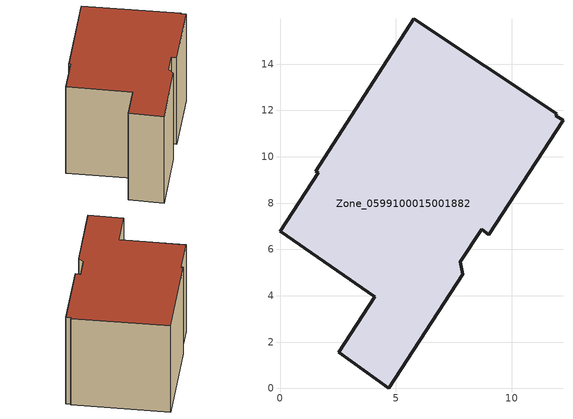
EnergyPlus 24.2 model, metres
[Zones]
Zone_0599100015001882
 floor ground (C_G): 5.78,15.96 11.95,11.86 11.9,11.78 12.22,11.57 9.02,6.64 8.7,6.88 7.79,5.47 7.9,4.92 4.7,0 2.53,1.55 4.09,3.96 0,6.78 1.64,9.31 1.53,9.38 z0.9
 wall outside (C_F): 1.53,9.38 1.64,9.31 0,6.78 4.09,3.96 2.53,1.55 4.7,0 7.9,4.92 7.79,5.47 8.7,6.88 9.02,6.64 12.22,11.57 11.9,11.78 11.95,11.86 5.78,15.96 1.53,9.38 z0.9:8.5
 roof outside (C_R): 11.95,11.86 5.78,15.96 1.53,9.38 1.64,9.31 0,6.78 4.09,3.96 2.53,1.55 4.7,0 7.9,4.92 7.79,5.47 8.7,6.88 9.02,6.64 12.22,11.57 11.9,11.78 z8.5
[BUILDING]
Pand.0599100015001882: North Axis=0; Terrain=City; Loads Convergence Tolerance Value=0.04; Temperature Convergence Tolerance Value=0.4; Solar Distribution=FullExterior; Maximum Number of Warmup Days=25; Minimum Number of Warmup Days=1
[Site:Location]
Rotterdam.The.Hague.AP_ZH_NLD Design_Conditions: Latitude=51.96; Longitude=4.45; Time Zone=1; Elevation=-4.5
[SITE:GROUNDTEMPERATURE:BUILDINGSURFACE]
18, 18, 18, 18, 18, 18, 18, 18, 18, 18, 18, 18
[MATERIAL] Thermal Absorptance=0.9; Solar Absorptance=0.7; Visible Absorptance=0.7
Name | Roughness | Thickness | Conductivity | Density | Specific Heat
G.TC.1965-1974 | MediumSmooth | 0.15 | 0.882353 | 540 | 1210
F.TC.1965-1974 | Rough | 0.3 | 0.697674 | 1920 | 840
R.TC.1965-1974 | MediumRough | 0.2 | 0.232558 | 1500 | 1000
[CONSTRUCTION]
C_G: G.TC.1965-1974
C_F: F.TC.1965-1974
C_R: R.TC.1965-1974
[ZONE]
Zone_0599100015001882: Type=1; Multiplier=1; Ceiling Height=Autocalculate; Volume=Autocalculate; Floor Area=autocalculate; Part of Total Floor Area=Yes
[ZONEINFILTRATION:DESIGNFLOWRATE]
Infil_Zone_0599100015001882: Zone or ZoneList or Space or SpaceList=Zone_0599100015001882; Schedule=AlwaysOn; Design Flow Rate Calculation Method=Flow/Area; Flow Rate per Floor Area=0.003; Constant Term Coefficient=1; Temperature Term Coefficient=0; Velocity Term Coefficient=0; Velocity Squared Term Coefficient=0
[HVACTEMPLATE:ZONE:IDEALLOADSAIRSYSTEM]
Zone_0599100015001882: Maximum Heating Supply Air Temperature=50; Minimum Cooling Supply Air Temperature=13; Maximum Heating Supply Air Humidity Ratio=0.0156; Minimum Cooling Supply Air Humidity Ratio=0.0077; Heating Limit=NoLimit; Cooling Limit=NoLimit; Dehumidification Control Type=ConstantSensibleHeatRatio; Cooling Sensible Heat Ratio=0.7; Dehumidification Setpoint=60; Humidification Control Type=None; Humidification Setpoint=30; Outdoor Air Method=None; Outdoor Air Flow Rate per Person=0.00944; Outdoor Air Flow Rate per Zone Floor Area=0; Outdoor Air Flow Rate per Zone=0; Demand Controlled Ventilation Type=None; Outdoor Air Economizer Type=NoEconomizer; Heat Recovery Type=None; Sensible Heat Recovery Effectiveness=0.7; Latent Heat Recovery Effectiveness=0.65
[ZONECONTROL:THERMOSTAT]
ThermostatControl_Zone_0599100015001882: Zone or ZoneList=Zone_0599100015001882; Control Type Schedule=DualSetpointControlType; Control 1=Thermostat_Zone_0599100015001882; Temperature Difference Between Cutout And Setpoint=0
[THERMOSTATSETPOINT:DUALSETPOINT]
Thermostat_Zone_0599100015001882: Heating Setpoint Temperature Schedule=HeatingSetpoint_Zone_0599100015001882; Cooling Setpoint Temperature Schedule=CoolingSetpoint_Zone_0599100015001882
[SCHEDULE:COMPACT]
HeatingSetpoint_Zone_0599100015001882: Through: 12/31, For: AllDays, Until: 24:00, 21
CoolingSetpoint_Zone_0599100015001882: Through: 12/31, For: AllDays, Until: 24:00, 24
DualSetpointControlType: Through: 12/31, For: AllDays, Until: 24:00, 4
AlwaysOn: Through: 12/31, For: AllDays, Until: 24:00, 1
